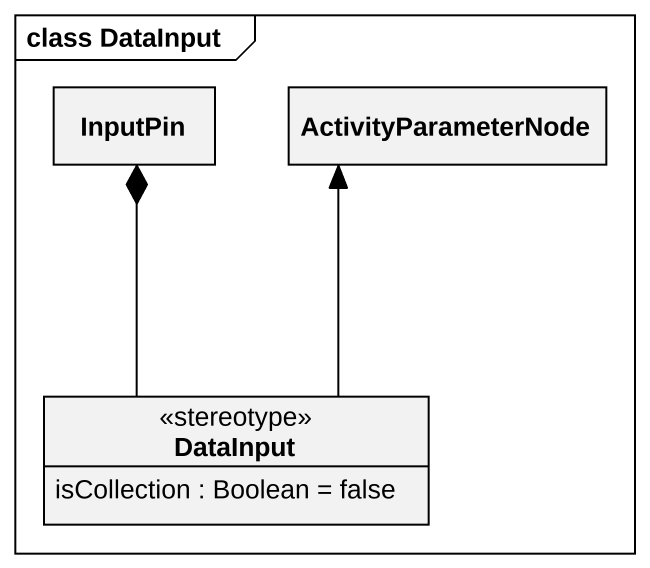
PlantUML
@startuml
mainframe class DataInput
hide circle
hide empty members
class InputPin
class ActivityParameterNode
class DataInput <<stereotype>> {
  isCollection : Boolean = false
}
DataInput -up-* InputPin
DataInput -up-> ActivityParameterNode
@enduml
